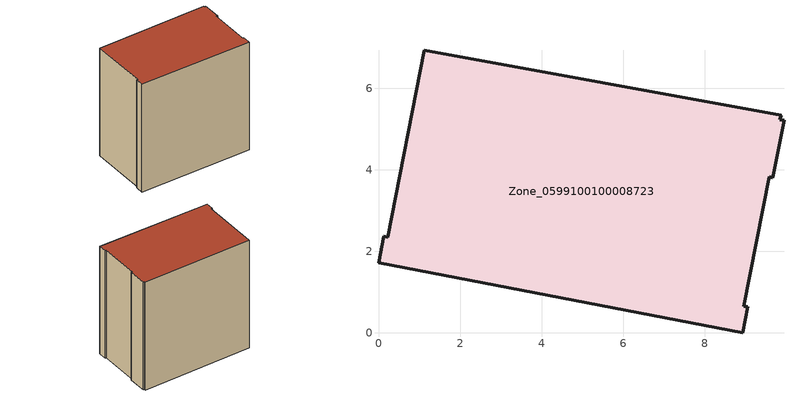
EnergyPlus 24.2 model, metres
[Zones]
Zone_0599100100008723
 floor ground (C_G): 1.12,6.94 9.88,5.34 9.85,5.23 9.95,5.21 9.68,3.81 9.59,3.83 8.97,0.66 9.06,0.64 8.94,0 0,1.73 0.13,2.37 0.23,2.35 z0
 wall outside (C_F): 8.94,0 9.06,0.64 8.97,0.66 9.59,3.83 9.68,3.81 9.95,5.21 9.85,5.23 9.88,5.34 1.12,6.94 0.23,2.35 0.13,2.37 0,1.73 8.94,0 z0:9.17
 roof outside (C_R): 9.88,5.34 1.12,6.94 0.23,2.35 0.13,2.37 0,1.73 8.94,0 9.06,0.64 8.97,0.66 9.59,3.83 9.68,3.81 9.95,5.21 9.85,5.23 z9.17
[BUILDING]
Pand.0599100100008723: North Axis=0; Terrain=City; Loads Convergence Tolerance Value=0.04; Temperature Convergence Tolerance Value=0.4; Solar Distribution=FullExterior; Maximum Number of Warmup Days=25; Minimum Number of Warmup Days=1
[Site:Location]
Rotterdam.The.Hague.AP_ZH_NLD Design_Conditions: Latitude=51.96; Longitude=4.45; Time Zone=1; Elevation=-4.5
[SITE:GROUNDTEMPERATURE:BUILDINGSURFACE]
18, 18, 18, 18, 18, 18, 18, 18, 18, 18, 18, 18
[MATERIAL] Thermal Absorptance=0.9; Solar Absorptance=0.7; Visible Absorptance=0.7
Name | Roughness | Thickness | Conductivity | Density | Specific Heat
G.TC.2015-2018 | MediumSmooth | 0.15 | 0.0428571 | 540 | 1210
F.TC.2015-2018 | Rough | 0.3 | 0.0666667 | 1920 | 840
R.TC.2015-2018 | MediumRough | 0.2 | 0.0333333 | 1500 | 1000
[CONSTRUCTION]
C_G: G.TC.2015-2018
C_F: F.TC.2015-2018
C_R: R.TC.2015-2018
[ZONE]
Zone_0599100100008723: Type=1; Multiplier=1; Ceiling Height=Autocalculate; Volume=Autocalculate; Floor Area=autocalculate; Part of Total Floor Area=Yes
[ZONEINFILTRATION:DESIGNFLOWRATE]
Infil_Zone_0599100100008723: Zone or ZoneList or Space or SpaceList=Zone_0599100100008723; Schedule=AlwaysOn; Design Flow Rate Calculation Method=Flow/Area; Flow Rate per Floor Area=0.0015; Constant Term Coefficient=1; Temperature Term Coefficient=0; Velocity Term Coefficient=0; Velocity Squared Term Coefficient=0
[HVACTEMPLATE:ZONE:IDEALLOADSAIRSYSTEM]
Zone_0599100100008723: Maximum Heating Supply Air Temperature=50; Minimum Cooling Supply Air Temperature=13; Maximum Heating Supply Air Humidity Ratio=0.0156; Minimum Cooling Supply Air Humidity Ratio=0.0077; Heating Limit=NoLimit; Cooling Limit=NoLimit; Dehumidification Control Type=ConstantSensibleHeatRatio; Cooling Sensible Heat Ratio=0.7; Dehumidification Setpoint=60; Humidification Control Type=None; Humidification Setpoint=30; Outdoor Air Method=None; Outdoor Air Flow Rate per Person=0.00944; Outdoor Air Flow Rate per Zone Floor Area=0; Outdoor Air Flow Rate per Zone=0; Demand Controlled Ventilation Type=None; Outdoor Air Economizer Type=NoEconomizer; Heat Recovery Type=None; Sensible Heat Recovery Effectiveness=0.7; Latent Heat Recovery Effectiveness=0.65
[ZONECONTROL:THERMOSTAT]
ThermostatControl_Zone_0599100100008723: Zone or ZoneList=Zone_0599100100008723; Control Type Schedule=DualSetpointControlType; Control 1=Thermostat_Zone_0599100100008723; Temperature Difference Between Cutout And Setpoint=0
[THERMOSTATSETPOINT:DUALSETPOINT]
Thermostat_Zone_0599100100008723: Heating Setpoint Temperature Schedule=HeatingSetpoint_Zone_0599100100008723; Cooling Setpoint Temperature Schedule=CoolingSetpoint_Zone_0599100100008723
[SCHEDULE:COMPACT]
HeatingSetpoint_Zone_0599100100008723: Through: 12/31, For: AllDays, Until: 24:00, 21
CoolingSetpoint_Zone_0599100100008723: Through: 12/31, For: AllDays, Until: 24:00, 24
DualSetpointControlType: Through: 12/31, For: AllDays, Until: 24:00, 4
AlwaysOn: Through: 12/31, For: AllDays, Until: 24:00, 1
